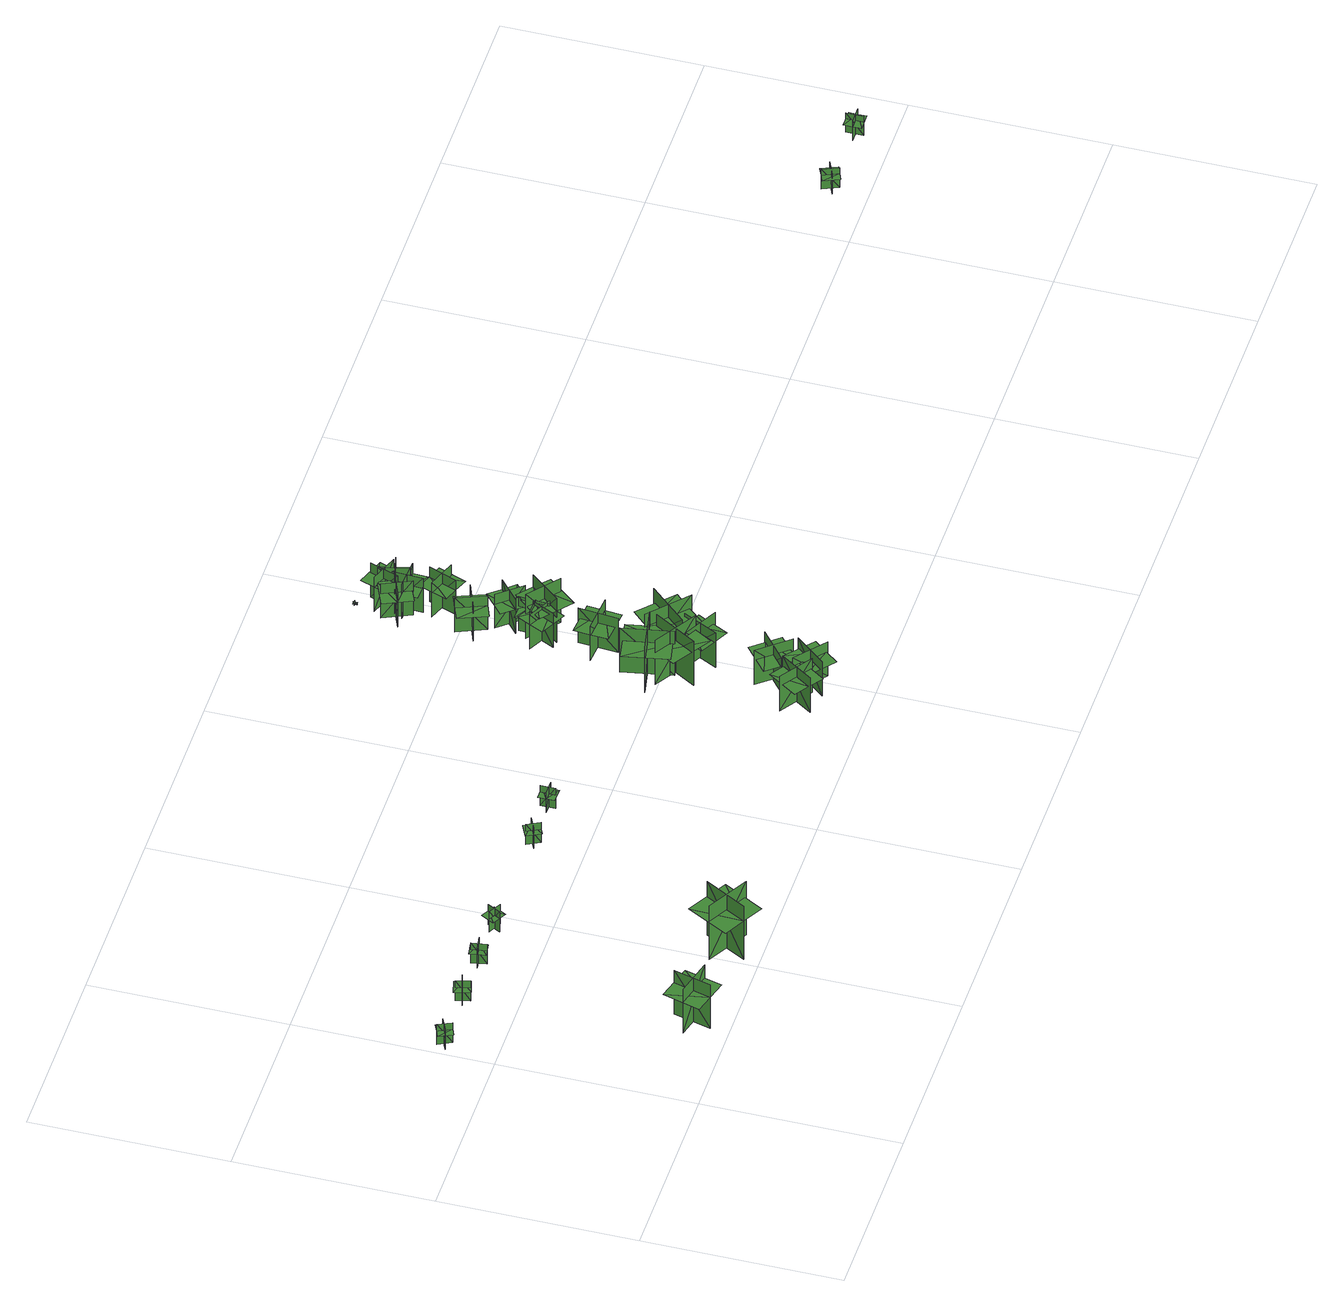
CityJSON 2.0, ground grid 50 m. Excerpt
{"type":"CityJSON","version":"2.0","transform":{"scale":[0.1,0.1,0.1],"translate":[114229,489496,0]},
"CityObjects":{
"tree1":{"type":"SolitaryVegetationObject","geometry":[{"type":"MultiSurface","lod":"1","boundaries":[[[0,1,2]],[[0,2,3]],[[4,5,6]],[[4,6,7]],[[8,9,10]],[[8,10,11]],[[8,12,13]],[[8,13,9]]]}]},
"tree2":{"type":"SolitaryVegetationObject","geometry":[{"type":"MultiSurface","lod":"1","boundaries":[[[14,15,16]],[[14,16,17]],[[18,19,20]],[[18,20,21]],[[22,23,24]],[[22,24,25]],[[22,25,26]],[[22,26,27]]]}]},
"tree3":{"type":"SolitaryVegetationObject","geometry":[{"type":"MultiSurface","lod":"1","boundaries":[[[28,29,30]],[[28,30,31]],[[32,33,34]],[[32,34,35]],[[36,37,38]],[[36,38,39]],[[36,40,41]],[[36,41,37]]]}]},
"tree4":{"type":"SolitaryVegetationObject","geometry":[{"type":"MultiSurface","lod":"1","boundaries":[[[42,43,44]],[[42,44,45]],[[46,47,48]],[[46,48,49]],[[50,51,52]],[[50,52,53]],[[50,54,55]],[[50,55,51]]]}]},
"tree5":{"type":"SolitaryVegetationObject","geometry":[{"type":"MultiSurface","lod":"1","boundaries":[[[56,57,58]],[[56,58,59]],[[60,61,62]],[[60,62,63]],[[64,65,66]],[[64,66,67]],[[64,67,68]],[[64,68,69]]]}]},
"tree6":{"type":"SolitaryVegetationObject","geometry":[{"type":"MultiSurface","lod":"1","boundaries":[[[70,71,72]],[[70,72,73]],[[74,75,76]],[[74,76,77]],[[78,79,80]],[[78,80,81]],[[78,82,83]],[[78,83,79]]]}]},
"tree7":{"type":"SolitaryVegetationObject","geometry":[{"type":"MultiSurface","lod":"1","boundaries":[[[84,85,86]],[[84,86,87]],[[88,89,90]],[[88,90,91]],[[92,93,94]],[[92,94,95]],[[92,96,97]],[[92,97,93]]]}]},
"tree8":{"type":"SolitaryVegetationObject","geometry":[{"type":"MultiSurface","lod":"1","boundaries":[[[98,99,100]],[[98,100,101]],[[102,103,104]],[[102,104,105]],[[106,107,108]],[[106,108,109]],[[106,110,111]],[[106,111,107]]]}]},
"tree9":{"type":"SolitaryVegetationObject","geometry":[{"type":"MultiSurface","lod":"1","boundaries":[[[112,113,114]],[[112,114,115]],[[116,117,118]],[[116,118,119]],[[120,121,122]],[[120,122,123]],[[120,123,124]],[[120,124,125]]]}]},
"tree10":{"type":"SolitaryVegetationObject","geometry":[{"type":"MultiSurface","lod":"1","boundaries":[[[126,127,128]],[[126,128,129]],[[130,131,132]],[[130,132,133]],[[134,135,136]],[[134,136,137]],[[134,137,138]],[[134,138,139]]]}]},
"tree11":{"type":"SolitaryVegetationObject","geometry":[{"type":"MultiSurface","lod":"1","boundaries":[[[140,141,142]],[[140,142,143]],[[144,145,146]],[[144,146,147]],[[148,149,150]],[[148,150,151]],[[148,151,152]],[[148,152,153]]]}]},
"tree12":{"type":"SolitaryVegetationObject","geometry":[{"type":"MultiSurface","lod":"1","boundaries":[[[154,155,156]],[[154,156,157]],[[158,159,160]],[[158,160,161]],[[162,163,164]],[[162,164,165]],[[162,165,166]],[[162,166,167]]]}]},
"tree13":{"type":"SolitaryVegetationObject","geometry":[{"type":"MultiSurface","lod":"1","boundaries":[[[168,169,170]],[[168,170,171]],[[172,173,174]],[[172,174,175]],[[176,177,178]],[[176,178,179]],[[176,179,180]],[[176,180,181]]]}]},
"tree14":{"type":"SolitaryVegetationObject","geometry":[{"type":"MultiSurface","lod":"1","boundaries":[[[182,183,184]],[[182,184,185]],[[186,187,188]],[[186,188,189]],[[190,191,192]],[[190,192,193]],[[190,193,194]],[[190,194,195]]]}]},
"tree15":{"type":"SolitaryVegetationObject","geometry":[{"type":"MultiSurface","lod":"1","boundaries":[[[196,197,198]],[[196,198,199]],[[200,201,202]],[[200,202,203]],[[204,205,206]],[[204,206,207]],[[204,207,208]],[[204,208,209]]]}]},
"tree16":{"type":"SolitaryVegetationObject","geometry":[{"type":"MultiSurface","lod":"1","boundaries":[[[210,211,212]],[[210,212,213]],[[214,215,216]],[[214,216,217]],[[218,219,220]],[[218,220,221]],[[218,221,222]],[[218,222,223]]]}]},
"tree17":{"type":"SolitaryVegetationObject","geometry":[{"type":"MultiSurface","lod":"1","boundaries":[[[224,225,226]],[[224,226,227]],[[228,229,230]],[[228,230,231]],[[232,233,234]],[[232,234,235]],[[232,235,236]],[[232,236,237]]]}]},
"tree18":{"type":"SolitaryVegetationObject","geometry":[{"type":"MultiSurface","lod":"1","boundaries":[[[238,239,240]],[[238,240,241]],[[242,243,244]],[[242,244,245]],[[246,247,248]],[[246,248,249]],[[246,249,250]],[[246,250,251]]]}]},
"tree19":{"type":"SolitaryVegetationObject","geometry":[{"type":"MultiSurface","lod":"1","boundaries":[[[252,253,254]],[[252,254,255]],[[256,257,258]],[[256,258,259]],[[260,261,262]],[[260,262,263]],[[260,263,264]],[[260,264,265]]]}]},
"tree20":{"type":"SolitaryVegetationObject","geometry":[{"type":"MultiSurface","lod":"1","boundaries":[[[266,267,268]],[[266,268,269]],[[270,271,272]],[[270,272,273]],[[274,275,276]],[[274,276,277]],[[274,277,278]],[[274,278,279]]]}]},
"tree21":{"type":"SolitaryVegetationObject","geometry":[{"type":"MultiSurface","lod":"1","boundaries":[[[280,281,282]],[[280,282,283]],[[284,285,286]],[[284,286,287]],[[288,289,290]],[[288,290,291]],[[288,291,292]],[[288,292,293]]]}]},
"tree22":{"type":"SolitaryVegetationObject","geometry":[{"type":"MultiSurface","lod":"1","boundaries":[[[294,295,296]],[[294,296,297]],[[298,299,300]],[[298,300,301]],[[302,303,304]],[[302,304,305]],[[302,305,306]],[[302,306,307]]]}]},
"tree23":{"type":"SolitaryVegetationObject","geometry":[{"type":"MultiSurface","lod":"1","boundaries":[[[308,309,310]],[[308,310,311]],[[312,313,314]],[[312,314,315]],[[316,317,318]],[[316,318,319]],[[316,319,320]],[[316,320,321]]]}]},
"tree24":{"type":"SolitaryVegetationObject","geometry":[{"type":"MultiSurface","lod":"1","boundaries":[[[322,323,324]],[[322,324,325]],[[326,327,328]],[[326,328,329]],[[330,331,332]],[[330,332,333]],[[330,333,334]],[[330,334,335]]]}]},
"tree25":{"type":"SolitaryVegetationObject","geometry":[{"type":"MultiSurface","lod":"1","boundaries":[[[336,337,338]],[[336,338,339]],[[340,341,342]],[[340,342,343]],[[344,345,346]],[[344,346,347]],[[344,347,348]],[[344,348,349]]]}]},
"tree26":{"type":"SolitaryVegetationObject","geometry":[{"type":"MultiSurface","lod":"1","boundaries":[[[350,351,352]],[[350,352,353]],[[354,355,356]],[[354,356,357]],[[358,359,360]],[[358,360,361]],[[358,361,362]],[[358,362,363]]]}]},
"tree27":{"type":"SolitaryVegetationObject","geometry":[{"type":"MultiSurface","lod":"1","boundaries":[[[364,365,366]],[[364,366,367]],[[368,369,370]],[[368,370,371]],[[372,373,374]],[[372,374,375]],[[372,375,376]],[[372,376,377]]]}]},
"tree28":{"type":"SolitaryVegetationObject","geometry":[{"type":"MultiSurface","lod":"1","boundaries":[[[378,379,380]],[[378,380,381]],[[382,383,384]],[[382,384,385]],[[386,387,388]],[[386,388,389]],[[386,389,390]],[[386,390,391]]]}]},
"tree29":{"type":"SolitaryVegetationObject","geometry":[{"type":"MultiSurface","lod":"1","boundaries":[[[392,393,394]],[[392,394,395]],[[396,397,398]],[[396,398,399]],[[400,401,402]],[[400,402,403]],[[400,403,404]],[[400,404,405]]]}]}
},
"vertices":[
[10,624,9],[45,640,9],[45,640,72],[10,624,72],[38,614,9],[22,648,9],[22,648,72],[38,614,72],[38,614,52],[22,648,52],[3,640,52],[19,605,52],[56,623,52],[41,657,52],
[224,103,7],[320,78,7],[320,78,145],[224,103,145],[256,46,7],[282,142,7],[282,142,145],[256,46,145],[256,46,106],[305,33,106],[330,129,106],[282,142,106],[234,155,106],[208,59,106],
[190,613,10],[180,649,10],[180,649,73],[190,613,73],[204,638,10],[168,628,10],[168,628,73],[204,638,73],[204,638,52],[168,628,52],[174,608,52],[210,618,52],[199,658,52],[162,648,52],
[324,612,10],[318,650,10],[318,650,73],[324,612,73],[341,636,10],[304,630,10],[304,630,73],[341,636,73],[341,636,53],[304,630,53],[307,609,53],[344,615,53],[338,656,53],[300,650,53],
[488,116,7],[595,57,7],[595,57,176],[488,116,176],[510,38,7],[569,145,7],[569,145,176],[510,38,176],[510,38,129],[563,9,129],[622,115,129],[569,145,129],[515,174,129],[457,67,129],
[466,621,11],[433,638,11],[433,638,74],[466,621,74],[458,648,11],[440,615,11],[440,615,74],[458,648,74],[458,648,53],[440,615,53],[458,605,53],[476,639,53],[439,658,53],[421,625,53],
[769,608,10],[752,642,10],[752,642,73],[769,608,73],[778,636,10],[744,619,10],[744,619,73],[778,636,73],[778,636,53],[744,619,53],[753,601,53],[787,617,53],[769,654,53],[735,638,53],
[895,647,9],[894,609,9],[894,609,72],[895,647,72],[874,626,9],[912,626,9],[912,626,72],[874,626,72],[874,626,52],[912,626,52],[912,647,52],[874,647,52],[874,606,52],[912,605,52],
[1370,199,8],[1453,143,8],[1453,143,117],[1370,199,117],[1385,129,8],[1441,212,8],[1441,212,117],[1385,129,117],[1387,133,87],[1423,108,87],[1475,184,87],[1439,209,87],[1402,233,87],[1351,157,87],
[1451,118,6],[1515,195,6],[1515,195,114],[1451,118,114],[1522,125,6],[1445,189,6],[1445,189,114],[1522,125,114],[1519,128,84],[1547,162,84],[1476,221,84],[1448,187,84],[1420,153,84],[1491,94,84],
[1508,206,5],[1445,283,5],[1445,283,114],[1508,206,114],[1514,277,5],[1437,214,5],[1437,214,114],[1514,277,114],[1511,275,84],[1483,309,84],[1412,250,84],[1440,216,84],[1468,182,84],[1539,241,84],
[1350,523,3],[1476,547,3],[1476,547,143],[1350,523,143],[1426,472,3],[1402,599,3],[1402,599,143],[1426,472,143],[1426,477,104],[1481,488,104],[1458,604,104],[1403,593,104],[1348,583,104],[1370,466,104],
[1473,529,2],[1406,419,2],[1406,419,142],[1473,529,142],[1384,507,2],[1494,440,2],[1494,440,142],[1384,507,142],[1388,504,103],[1359,456,103],[1460,394,103],[1489,442,103],[1519,491,103],[1418,552,103],
[1547,408,5],[1458,454,5],[1458,454,114],[1547,408,114],[1524,476,5],[1478,387,5],[1478,387,114],[1524,476,114],[1522,472,83],[1483,492,83],[1441,410,83],[1480,390,83],[1519,370,83],[1561,452,83],
[1555,561,4],[1468,466,4],[1468,466,144],[1555,561,144],[1463,556,4],[1558,469,4],[1558,469,144],[1463,556,144],[1467,553,105],[1429,511,105],[1516,431,105],[1554,473,105],[1592,514,105],[1505,594,105],
[1465,622,5],[1473,722,5],[1473,722,113],[1465,622,113],[1519,669,5],[1419,677,5],[1419,677,113],[1519,669,113],[1515,669,83],[1518,713,83],[1426,720,83],[1423,676,83],[1420,633,83],[1511,625,83],
[1438,773,6],[1473,843,6],[1473,843,113],[1438,773,113],[1487,789,6],[1418,824,6],[1418,824,113],[1487,789,113],[1487,789,83],[1505,824,83],[1435,859,83],[1418,824,83],[1401,789,83],[1470,755,83],
[1470,790,5],[1474,867,5],[1474,867,112],[1470,790,112],[1508,824,5],[1431,828,5],[1431,828,112],[1508,824,112],[1508,824,82],[1510,863,82],[1433,867,82],[1431,828,82],[1429,789,82],[1506,785,82],
[1407,959,7],[1479,987,7],[1479,987,114],[1407,959,114],[1454,938,7],[1425,1010,7],[1425,1010,114],[1454,938,114],[1454,938,84],[1490,952,84],[1461,1024,84],[1425,1010,84],[1389,995,84],[1418,924,84],
[1528,780,5],[1452,844,5],[1452,844,144],[1528,780,144],[1523,846,5],[1458,770,5],[1458,770,144],[1523,846,144],[1523,846,105],[1485,878,105],[1420,802,105],[1458,770,105],[1496,738,105],[1561,814,105],
[1465,923,6],[1515,864,6],[1515,864,113],[1465,923,113],[1460,871,6],[1519,921,6],[1519,921,113],[1460,871,113],[1460,871,83],[1485,842,83],[1544,892,83],[1519,921,83],[1494,951,83],[1435,901,83],
[1427,1192,4],[1458,1121,4],[1458,1121,112],[1427,1192,112],[1408,1144,4],[1479,1175,4],[1479,1175,112],[1408,1144,112],[1408,1144,82],[1423,1109,82],[1494,1140,82],[1479,1175,82],[1463,1211,82],[1392,1180,82],
[1535,1050,5],[1463,1077,5],[1463,1077,113],[1535,1050,113],[1514,1097,5],[1487,1025,5],[1487,1025,113],[1514,1097,113],[1514,1097,82],[1478,1111,82],[1451,1038,82],[1487,1025,82],[1523,1011,82],[1550,1084,82],
[1479,1178,2],[1475,1101,2],[1475,1101,110],[1479,1178,110],[1441,1144,2],[1518,1140,2],[1518,1140,110],[1441,1144,110],[1441,1144,79],[1439,1105,79],[1516,1101,79],[1518,1140,79],[1520,1179,79],[1443,1182,79],
[1455,1258,5],[1463,1258,5],[1463,1268,5],[1455,1268,5],[1459,1258,9],[1459,1258,1],[1459,1268,1],[1459,1268,9],[1459,1265,9],[1463,1265,9],[1463,1265,1],[1459,1265,1],[1455,1265,1],[1455,1265,9],
[1502,1140,1],[1483,1215,1],[1483,1215,109],[1502,1140,109],[1529,1184,1],[1454,1165,1],[1454,1165,109],[1529,1184,109],[1529,1184,79],[1519,1222,79],[1444,1202,79],[1454,1165,79],[1463,1127,79],[1538,1147,79],
[1494,1235,1],[1468,1162,1],[1468,1162,109],[1494,1235,109],[1448,1213,1],[1521,1187,1],[1521,1187,109],[1448,1213,109],[1448,1213,79],[1435,1177,79],[1508,1151,79],[1521,1187,79],[1533,1224,79],[1460,1250,79],
[3146,584,8],[3186,602,8],[3186,602,70],[3146,584,70],[3173,573,8],[3155,614,8],[3155,614,70],[3173,573,70],[3173,573,53],[3194,582,53],[3176,623,53],[3155,614,53],[3135,605,53],[3153,565,53],
[3363,570,8],[3363,614,8],[3363,614,69],[3363,570,69],[3384,591,8],[3339,590,8],[3339,590,69],[3384,591,69],[3384,591,52],[3384,613,52],[3339,613,52],[3339,590,52],[3339,568,52],[3384,568,52]
]}
